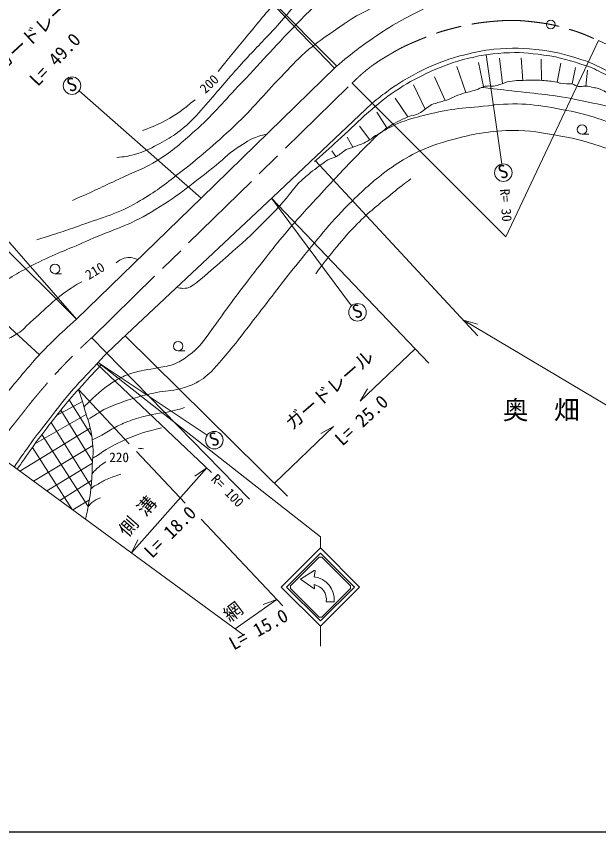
# Model space of a CAD drawing. Units: millimetres, scale not verified. Extents: x 40000 to 680000, y 20000 to 380000.
# Drawn here: x 85274 to 164850, y 205000 to 316306 of the extents above; entities that cross this region are included whole.
import ezdxf
from ezdxf.enums import TextEntityAlignment as Align

# ---------------------------------------------------------------- set-up
doc = ezdxf.new("R2010")
doc.units = ezdxf.units.MM
doc.header["$LTSCALE"] = 1000
doc.linetypes.add('CHAIN', pattern=[18.5, 12, -1.5, 3.5, -1.5])
for name, color, linetype, lineweight in [('M-BGD', 7, 'Continuous', 13), ('M-BMK', 2, 'CHAIN', 13), ('M-STR-HTXT', 7, 'Continuous', 13), ('M-TTL-BAND', 7, 'Continuous', 25)]:
    doc.layers.add(name, color=color, linetype=linetype, lineweight=lineweight)
doc.styles.add('ＭＳ ゴシック', font='')
doc.styles.get('ＭＳ ゴシック').set_extended_font_data('MS Gothic')

msp = doc.modelspace()

# ---------------------------------------------------------------- linework, layer by layer
at = {"layer": 'M-BGD'}
for p, q in [((112753, 325923), (129020, 309537)), ((151608, 296139), (149480, 311068)), ((151713, 307127), (151314, 310609)), ((154503, 307554), (154271, 310630)), ((146686, 305893), (145475, 309459)), ((149122, 306704), (148448, 310000)), ((157053, 307563), (156978, 310464)), ((159194, 307296), (159672, 309924)), ((163346, 310118), (179321, 302521)), ((161224, 307092), (161693, 309322)), ((163082, 306782), (163327, 308962)), ((143868, 304801), (142422, 308036)), ((93850, 306128), (110524, 291485)), ((141161, 303647), (139556, 306953)), ((138766, 302563), (137049, 305118)), ((135885, 301070), (134552, 303204)), ((133569, 299453), (132178, 301330)), ((131270, 298420), (130475, 299828)), ((162571, 300204), (163479, 300204)), ((128942, 297152), (128384, 297958)), ((78809, 291729), (93504, 274982)), ((131067, 276775), (120164, 291472)), ((72779, 284480), (88426, 270086)), ((90561, 281169), (91468, 281169)), ((107388, 270631), (108296, 270631)), ((111349, 259127), (96478, 269062)), ((126828, 245269), (96478, 269062)), ((92499, 263931), (95586, 258973)), ((90771, 261797), (94301, 263745)), ((87813, 257923), (94829, 261970)), ((91365, 262553), (95695, 255527)), ((90047, 260873), (95503, 252142)), ((85744, 254225), (95375, 260095)), ((88786, 259235), (95095, 249380)), ((87483, 257467), (92886, 248996)), ((87625, 252847), (95729, 257706)), ((89451, 251510), (95682, 255300)), ((91212, 250221), (95566, 252955)), ((92989, 248920), (95262, 250300)), ((126828, 243743), (126828, 245269)), ((127007, 242495), (130927, 238575)), ((125984, 240659), (124109, 239459)), ((126095, 240586), (125961, 239804)), ((125908, 238185), (124109, 239459)), ((126021, 238253), (125961, 238734)), ((132174, 238397), (126828, 233051)), ((131461, 238397), (126828, 233764)), ((128687, 236398), (127619, 236398)), ((126828, 233051), (126828, 230303))]:
    msp.add_line(p, q, dxfattribs=at)
for points in [[(93504, 274982), (110611, 291569), (128933, 309392)], [(97638, 270334), (100380, 272925), (120325, 291622), (133865, 304423)], [(62770, 270933), (82258, 256777), (116236, 231899)], [(126828, 233051), (121483, 238397), (126828, 243743), (132174, 238397)], [(126828, 233764), (122195, 238397), (126828, 243030), (131461, 238397)], [(130927, 238575), (130927, 238219), (127007, 234299), (126650, 234299), (122730, 238219), (122730, 238575), (126650, 242495), (127007, 242495)]]:
    msp.add_lwpolyline(points, dxfattribs=at)
for centre, radius in [((158297, 315189), 600), ((92887, 306843), 1200), ((162571, 300852), 648), ((151814, 294957), 1200), ((90561, 281817), 648), ((131891, 275903), 1200), ((107388, 271279), 648), ((112333, 258441), 1200)]:
    msp.add_circle(centre, radius, dxfattribs=at)
for centre, radius, start, end in [((126023, 240598), 72.5, 350.30905, 122.61924), ((125599, 236720), 3105, 354.04449, 83.29683), ((125950, 238244), 72.5, 234.68879, 7.12502), ((125599, 236720), 2046, 350.93996, 79.79603)]:
    msp.add_arc(centre, radius, start, end, dxfattribs=at)
for points, knots in [([(99008, 297012), (100110, 297149), (100470, 297198), (101376, 297448), (102348, 297716), (102895, 297901), (103786, 298372), (105876, 299477), (107102, 300102), (108833, 301711), (109952, 302751), (110462, 303451), (111479, 304591), (113280, 306609), (114223, 307798), (116035, 309807), (117660, 311610), (118644, 312550), (120300, 314325), (122131, 316288), (122958, 317588), (124958, 319379), (127169, 321359), (128466, 322438), (130987, 324006), (134277, 326051), (136261, 327020), (139890, 328375), (143086, 329569), (144981, 330084), (148373, 330455), (151785, 330828), (153791, 330997), (157159, 330338), (161505, 329489), (163677, 327920), (167488, 325665), (169899, 324238), (170860, 322885), (173026, 321108), (175954, 318705), (177339, 317008), (180527, 314962), (182915, 313430), (184361, 312719), (186977, 311621), (189750, 310456), (191445, 310164), (194221, 309003), (195900, 308301), (196915, 307996), (198403, 306947), (200366, 305564), (201414, 304562), (202656, 302507), (204038, 300223), (204312, 298675), (205110, 296128), (205969, 293386), (205990, 291722), (206839, 288977), (207553, 286668), (208002, 285385), (208942, 283159), (210363, 279794), (211149, 278663), (213411, 274946)], [0, 0, 0, 0, 1, 1, 1, 2, 2, 2, 3, 3, 3, 4, 4, 4, 5, 5, 5, 6, 6, 6, 7, 7, 7, 8, 8, 8, 9, 9, 9, 10, 10, 10, 11, 11, 11, 12, 12, 12, 13, 13, 13, 14, 14, 14, 15, 15, 15, 16, 16, 16, 17, 17, 17, 18, 18, 18, 19, 19, 19, 20, 20, 20, 21, 21, 21, 22, 22, 22, 22]), ([(92965, 291165), (96046, 292564), (96841, 292921), (99304, 294091), (101394, 295084), (102668, 295455), (104632, 296678), (106758, 298001), (107791, 298988), (109664, 300650), (112131, 302839), (113278, 304314), (115553, 306702), (118676, 309981), (120328, 311912), (123483, 315160), (124581, 316289), (125176, 316950), (126381, 317964), (128793, 319993), (130300, 320979), (133080, 322466), (135969, 324012), (137715, 324643), (140796, 325762), (142929, 326536), (144150, 326939), (146377, 327375), (149260, 327939), (150952, 328119), (153881, 327889), (156273, 327701), (157639, 327450), (159894, 326627), (161212, 326146), (161837, 325608), (163003, 324827), (165213, 323345), (166277, 322274), (168403, 320673), (172108, 317883), (174076, 316160), (177971, 313644), (180754, 311845), (182472, 311099), (185345, 309448), (187242, 308357), (188372, 307854), (190195, 306644), (191113, 306034), (191654, 305713), (192459, 304961), (193382, 304100), (193984, 303544), (194339, 302333)], [0, 0, 0, 0, 1, 1, 1, 2, 2, 2, 3, 3, 3, 4, 4, 4, 5, 5, 5, 6, 6, 6, 7, 7, 7, 8, 8, 8, 9, 9, 9, 10, 10, 10, 11, 11, 11, 12, 12, 12, 13, 13, 13, 14, 14, 14, 15, 15, 15, 16, 16, 16, 17, 17, 17, 18, 18, 18, 18]), ([(88080, 285814), (91022, 286708), (91834, 286973), (94202, 287824), (97216, 288906), (99014, 289324), (101797, 290908), (104004, 292164), (105143, 293042), (107148, 294600), (110375, 297107), (112138, 298581), (115111, 301384), (117726, 303849), (118946, 305475), (121455, 308048), (122749, 309376), (123401, 310200), (124804, 311413), (126075, 312512), (126844, 313065), (128231, 314014), (130086, 315283), (131084, 316090), (133107, 317068), (136316, 318619), (138170, 319522), (141660, 320246), (144975, 320933), (146921, 320832), (150306, 320854), (151865, 320863), (152822, 321196), (154294, 320682)], [0, 0, 0, 0, 1, 1, 1, 2, 2, 2, 3, 3, 3, 4, 4, 4, 5, 5, 5, 6, 6, 6, 7, 7, 7, 8, 8, 8, 9, 9, 9, 10, 10, 10, 11, 11, 11, 11]), ([(112836, 308780), (114726, 311116), (115217, 311721), (116777, 313578), (118442, 315561), (119303, 316739), (121100, 318602), (122054, 319592), (122382, 319932), (123600, 321079)], [0, 0, 0, 0, 1, 1, 1, 2, 2, 2, 3, 3, 3, 3]), ([(155578, 319867), (153876, 320083), (153309, 320099), (151850, 320106), (149259, 320118), (147741, 320029), (145276, 319233), (143792, 318755), (142994, 318375), (141603, 317670), (138753, 316227), (137128, 315436), (134480, 313649), (132216, 312122), (131431, 311494), (128933, 309392)], [0, 0, 0, 0, 1, 1, 1, 2, 2, 2, 3, 3, 3, 4, 4, 4, 5, 5, 5, 5]), ([(133865, 304423), (134804, 305196), (135084, 305406), (135895, 305996), (137247, 306981), (138039, 307495), (139510, 308292), (141219, 309217), (142230, 309645), (144048, 310334), (145005, 310697), (145573, 310814), (146569, 311051), (148090, 311413), (148942, 311684), (150501, 311798), (153098, 311990), (154587, 312028), (157166, 311672), (159632, 311332), (160591, 311027), (163346, 310118)], [0, 0, 0, 0, 1, 1, 1, 2, 2, 2, 3, 3, 3, 4, 4, 4, 5, 5, 5, 6, 6, 6, 7, 7, 7, 7]), ([(126039, 296485), (127808, 298069), (128258, 298473), (129668, 299761), (131135, 301101), (131892, 301923), (133400, 303216), (134779, 304398), (135540, 305085), (137049, 306096), (138627, 307154), (139563, 307685), (141286, 308485), (143202, 309374), (144306, 309848), (146348, 310389), (148466, 310951), (149696, 311169), (151883, 311303), (154012, 311433), (155222, 311303), (157336, 311022), (159680, 310712), (160952, 310252), (163204, 309527), (164300, 309174), (164842, 308789), (165888, 308307), (170145, 306345), (172490, 305162), (176715, 303135), (177771, 302628), (178392, 302403), (179411, 301826), (182378, 300145), (183848, 298868), (186468, 296685), (188914, 294646), (190138, 293325), (192291, 290978), (193677, 289469), (194284, 288479), (195527, 286850), (198701, 282686), (200296, 280217), (203413, 276010), (205347, 273400), (206313, 271842), (208417, 269368), (209544, 268042), (209933, 267585), (211385, 266044)], [0, 0, 0, 0, 1, 1, 1, 2, 2, 2, 3, 3, 3, 4, 4, 4, 5, 5, 5, 6, 6, 6, 7, 7, 7, 8, 8, 8, 9, 9, 9, 10, 10, 10, 11, 11, 11, 12, 12, 12, 13, 13, 13, 14, 14, 14, 15, 15, 15, 16, 16, 16, 17, 17, 17, 17]), ([(134373, 300034), (134567, 300113), (134626, 300149), (134783, 300232), (135336, 300522), (135532, 300863), (136064, 301189), (137083, 301814), (137688, 302117), (138792, 302574), (139322, 302793), (139671, 302774), (140198, 303000), (140652, 303194), (140837, 303431), (141247, 303706), (141563, 303918), (141712, 304087), (142057, 304246), (142669, 304529), (143072, 304523), (143708, 304745), (144731, 305101), (145256, 305431), (146284, 305773), (146978, 306004), (147401, 306018), (148091, 306261), (148496, 306403), (148687, 306577), (149099, 306697), (149802, 306902), (150257, 306685), (150968, 306863), (151526, 307003), (151799, 307213), (152360, 307341), (153328, 307563), (153901, 307522), (154894, 307569), (155757, 307611), (156245, 307629), (157106, 307559), (157900, 307494), (158348, 307456), (159131, 307310), (159334, 307272), (159435, 307192), (159640, 307164), (160256, 307083), (160608, 307120), (161229, 307092), (161229, 307092), (161229, 307092), (161229, 307092)], [0, 0, 0, 0, 1, 1, 1, 2, 2, 2, 3, 3, 3, 4, 4, 4, 5, 5, 5, 6, 6, 6, 7, 7, 7, 8, 8, 8, 9, 9, 9, 10, 10, 10, 11, 11, 11, 12, 12, 12, 13, 13, 13, 14, 14, 14, 15, 15, 15, 16, 16, 16, 17, 17, 17, 18, 18, 18, 18]), ([(148798, 306587), (150660, 306398), (151295, 306322), (152980, 306124), (156573, 305702), (158616, 305609), (162156, 304862), (165809, 304092), (167913, 303742), (171379, 302354), (174173, 301235), (175668, 300402), (178218, 298802), (180105, 297618), (180770, 297153), (182891, 295531)], [0, 0, 0, 0, 1, 1, 1, 2, 2, 2, 3, 3, 3, 4, 4, 4, 5, 5, 5, 5]), ([(161229, 307092), (161229, 307092), (161229, 307092), (161229, 307092), (161550, 306950), (161705, 306794), (162050, 306728), (162438, 306654), (162666, 306804), (163060, 306784), (163503, 306761), (163740, 306660), (164175, 306576), (164411, 306530), (164547, 306520), (164778, 306451), (165596, 306207), (165952, 305812), (166751, 305510), (167266, 305315), (167575, 305265), (168094, 305080), (168571, 304911), (168813, 304737), (169306, 304623), (169637, 304547), (169840, 304613), (170171, 304540), (170549, 304457), (170730, 304309), (171099, 304194), (171517, 304064), (171755, 303999), (172186, 303924), (172582, 303855), (172813, 303882), (173211, 303820), (173574, 303764), (173765, 303609), (174132, 303633), (174477, 303657), (174642, 303735), (174976, 303903)], [0, 0, 0, 0, 1, 1, 1, 2, 2, 2, 3, 3, 3, 4, 4, 4, 5, 5, 5, 6, 6, 6, 7, 7, 7, 8, 8, 8, 9, 9, 9, 10, 10, 10, 11, 11, 11, 12, 12, 12, 13, 13, 13, 14, 14, 14, 14]), ([(102538, 300718), (104006, 301257), (104478, 301469), (105654, 302089), (107362, 302990), (107929, 303508), (109704, 304924)], [0, 0, 0, 0, 1, 1, 1, 2, 2, 2, 2]), ([(137811, 301855), (139469, 302417), (139996, 302537), (141417, 302896), (144911, 303778), (146272, 303764), (150557, 304152)], [0, 0, 0, 0, 1, 1, 1, 2, 2, 2, 2]), ([(208203, 253331), (207173, 254211), (206875, 254539), (206084, 255372), (204185, 257372), (203405, 258761), (202002, 261136), (200191, 264203), (199391, 266043), (197831, 269245), (196414, 272153), (195852, 273892), (194396, 276781), (192918, 279715), (192165, 281410), (190412, 284188), (189456, 285705), (188854, 286525), (187655, 287857), (186760, 288850), (186196, 289353), (185178, 290217), (182078, 292848), (180422, 294477), (176952, 296597), (173901, 298461), (172124, 299434), (168820, 300803), (165660, 302113), (163831, 302791), (160478, 303467), (156629, 304243), (154366, 304538), (150453, 304215)], [0, 0, 0, 0, 1, 1, 1, 2, 2, 2, 3, 3, 3, 4, 4, 4, 5, 5, 5, 6, 6, 6, 7, 7, 7, 8, 8, 8, 9, 9, 9, 10, 10, 10, 11, 11, 11, 11]), ([(112265, 268162), (113441, 269502), (113746, 269870), (114671, 270985), (116340, 272996), (117171, 274206), (118783, 276264), (120909, 278979), (122036, 280551), (124238, 283206), (126869, 286379), (128256, 288253), (131206, 291132), (133045, 292928), (134118, 293909), (136196, 295422), (137395, 296295), (138098, 296757), (139422, 297423), (141209, 298321), (142263, 298754), (144190, 299291), (147246, 300142), (149021, 300518), (152187, 300703), (154770, 300854), (156233, 300537), (158785, 300110), (161268, 299694), (162656, 299370), (165047, 298581), (167790, 297676), (169377, 297217), (171917, 295839), (176117, 293562), (178349, 291951), (181840, 288689), (184464, 286237), (186068, 284836), (187807, 281694), (188569, 280317), (188890, 279749), (189521, 278049)], [0, 0, 0, 0, 1, 1, 1, 2, 2, 2, 3, 3, 3, 4, 4, 4, 5, 5, 5, 6, 6, 6, 7, 7, 7, 8, 8, 8, 9, 9, 9, 10, 10, 10, 11, 11, 11, 12, 12, 12, 13, 13, 13, 14, 14, 14, 14]), ([(79006, 277216), (79691, 277417), (79926, 277525), (80486, 277792), (81603, 278327), (81981, 279026), (83025, 279693), (85049, 280985), (86194, 281709), (88353, 282762), (91008, 284057), (92584, 284589), (95285, 285784), (98587, 287244), (100610, 287733), (103713, 289578), (107188, 291644), (108918, 293147), (112126, 295606), (113455, 296626), (114014, 297447), (115436, 298333), (116550, 299026), (117140, 299543), (118396, 299922), (118839, 300056), (119134, 300137), (119484, 300201)], [0, 0, 0, 0, 1, 1, 1, 2, 2, 2, 3, 3, 3, 4, 4, 4, 5, 5, 5, 6, 6, 6, 7, 7, 7, 8, 8, 8, 9, 9, 9, 9]), ([(110000, 280000), (115463, 284770), (117153, 286033), (121230, 290409), (122675, 291960), (123233, 293083), (124852, 294452), (125766, 295225), (126313, 295617), (127282, 296321), (127500, 296479), (127616, 296578), (127851, 296711), (128278, 296953), (128580, 296958), (129014, 297188), (129576, 297487), (129805, 297798), (130364, 298102), (130738, 298306), (130996, 298308), (131392, 298466), (132122, 298756), (132564, 298857), (133241, 299255), (133704, 299527), (133877, 299644), (134373, 300034)], [0, 0, 0, 0, 1, 1, 1, 2, 2, 2, 3, 3, 3, 4, 4, 4, 5, 5, 5, 6, 6, 6, 7, 7, 7, 8, 8, 8, 9, 9, 9, 9]), ([(111589, 272980), (114349, 276821), (115077, 277850), (117427, 280885), (119461, 283512), (120604, 284984), (122754, 287516), (123736, 288672), (124329, 289283), (125351, 290403), (126621, 291797), (127340, 292572), (128633, 293945), (130426, 295848), (131420, 296926), (133280, 298764), (133864, 299341), (134051, 299530), (134783, 300232)], [0, 0, 0, 0, 1, 1, 1, 2, 2, 2, 3, 3, 3, 4, 4, 4, 5, 5, 5, 6, 6, 6, 6]), ([(126180, 281166), (127348, 282717), (127668, 283138), (128673, 284360), (129749, 285669), (130340, 286418), (131524, 287631), (133294, 289446), (134419, 290331), (136384, 291931), (137458, 292806), (137818, 293098), (139172, 294123)], [0, 0, 0, 0, 1, 1, 1, 2, 2, 2, 3, 3, 3, 4, 4, 4, 4]), ([(98941, 282661), (99331, 282995), (99558, 283136), (100023, 283284), (100721, 283506), (101149, 283324), (101890, 283114)], [0, 0, 0, 0, 1, 1, 1, 2, 2, 2, 2]), ([(75152, 272262), (76189, 272578), (76611, 272669), (77571, 272718), (78845, 272783), (79525, 272309), (80795, 272192), (81832, 272096), (82437, 271929), (83459, 272122), (84315, 272283), (84748, 272583), (85492, 273033), (86267, 273502), (86548, 273972), (87233, 274564), (89382, 276418), (90408, 277708), (92807, 279226), (93346, 279567), (93538, 279709), (94209, 280067)], [0, 0, 0, 0, 1, 1, 1, 2, 2, 2, 3, 3, 3, 4, 4, 4, 5, 5, 5, 6, 6, 6, 7, 7, 7, 7]), ([(107214, 279331), (107542, 279203), (107718, 279187), (108050, 279169), (108877, 279125), (109269, 279518), (110000, 280000)], [0, 0, 0, 0, 1, 1, 1, 2, 2, 2, 2]), ([(93504, 274982), (90964, 272669), (90214, 272017), (88288, 269936), (86737, 268261), (85942, 267256), (84487, 265496), (82403, 262978), (81768, 262102), (79345, 258893)], [0, 0, 0, 0, 1, 1, 1, 2, 2, 2, 3, 3, 3, 3]), ([(94528, 262981), (94860, 263328), (95011, 263475), (95359, 263811), (96031, 264460), (96425, 264807), (97151, 265395), (97762, 265889), (98109, 266169), (98792, 266558), (99580, 267007), (100042, 267238), (100900, 267534), (102324, 268025), (103201, 268010), (104670, 268344), (105593, 268554), (106154, 268540), (107028, 268905), (107804, 269229), (108186, 269532), (108866, 270027), (110135, 270950), (110488, 271552), (111589, 272980)], [0, 0, 0, 0, 1, 1, 1, 2, 2, 2, 3, 3, 3, 4, 4, 4, 5, 5, 5, 6, 6, 6, 7, 7, 7, 8, 8, 8, 8]), ([(85000, 254769), (85926, 256151), (86176, 256520), (86966, 257617), (87872, 258877), (88412, 259559), (89365, 260784), (90697, 262497), (91420, 263476), (92824, 265131), (94279, 266844), (95225, 267687), (96740, 269347), (97091, 269732), (97203, 269853), (97638, 270334)], [0, 0, 0, 0, 1, 1, 1, 2, 2, 2, 3, 3, 3, 4, 4, 4, 5, 5, 5, 5]), ([(85404, 254473), (85933, 255269), (86084, 255475), (86527, 256112), (88319, 258688), (89413, 260069), (91351, 262536), (92284, 263724), (92864, 264344), (93864, 265475), (95026, 266788), (95423, 267202), (96909, 268773)], [0, 0, 0, 0, 1, 1, 1, 2, 2, 2, 3, 3, 3, 4, 4, 4, 4]), ([(97226, 262617), (98983, 263434), (100034, 263745), (101881, 264333), (102851, 264641), (103419, 264730), (104415, 264942), (105659, 265206), (106401, 265137), (107628, 265475), (108526, 265722), (109042, 265859), (109871, 266285), (110928, 266828), (111291, 267226), (112265, 268162)], [0, 0, 0, 0, 1, 1, 1, 2, 2, 2, 3, 3, 3, 4, 4, 4, 5, 5, 5, 5]), ([(95772, 256614), (95757, 257577), (95721, 257885), (95623, 258693), (95429, 260294), (95059, 261147), (94610, 262696), (94297, 263777), (94173, 264183), (93777, 265376)], [0, 0, 0, 0, 1, 1, 1, 2, 2, 2, 3, 3, 3, 3]), ([(95649, 258473), (95975, 258621), (96111, 258690), (96428, 258850), (97211, 259244), (97602, 259552), (98371, 259971), (99056, 260345), (99438, 260565), (100162, 260853), (101121, 261234), (101678, 261399), (102673, 261670), (104354, 262127), (105364, 262093), (107047, 262542), (107523, 262670), (107688, 262708), (108262, 262885)], [0, 0, 0, 0, 1, 1, 1, 2, 2, 2, 3, 3, 3, 4, 4, 4, 5, 5, 5, 6, 6, 6, 6]), ([(97118, 256880), (98382, 257663), (99126, 258054), (100488, 258654), (102231, 259423), (102948, 259578), (105130, 260150)], [0, 0, 0, 0, 1, 1, 1, 2, 2, 2, 2]), ([(94712, 247658), (94988, 248743), (95038, 249075), (95207, 249991), (95680, 252544), (95563, 254160), (95772, 256614), (95772, 256614), (95772, 256614), (95772, 256614)], [0, 0, 0, 0, 1, 1, 1, 2, 2, 2, 3, 3, 3, 3]), ([(95725, 256006), (95969, 256140), (96057, 256191), (96277, 256324), (96614, 256528), (96721, 256606), (97118, 256880)], [0, 0, 0, 0, 1, 1, 1, 2, 2, 2, 2]), ([(95611, 253800), (95866, 254127), (95995, 254272), (96294, 254561), (96716, 254970), (96914, 255091), (97487, 255476)], [0, 0, 0, 0, 1, 1, 1, 2, 2, 2, 2]), ([(96204, 252325), (96884, 252724), (97094, 252840), (97692, 253115), (98405, 253444), (98681, 253526), (99575, 253817)], [0, 0, 0, 0, 1, 1, 1, 2, 2, 2, 2]), ([(95095, 249380), (95289, 249639), (95378, 249725), (95589, 249915), (95988, 250273), (96230, 250339), (96790, 250577)], [0, 0, 0, 0, 1, 1, 1, 2, 2, 2, 2])]:
    msp.add_open_spline(points, degree=3, knots=knots, dxfattribs=at)
for points in [[(137811, 301855), (136597, 301283), (136055, 301082), (134783, 300232)], [(97226, 262617), (96100, 261918), (96011, 261863), (95048, 261265)], [(101919, 257332), (102282, 257308), (102282, 257308), (102646, 257283)], [(95469, 251789), (95703, 252029), (95865, 252175), (96204, 252325)], [(97035, 252546), (97035, 252546), (97035, 252546), (97035, 252546)]]:
    msp.add_open_spline(points, degree=3, dxfattribs=at)
at = {"layer": 'M-BMK'}
for p, q in [((164806, 312992), (180839, 305490)), ((95579, 272437), (131159, 307177))]:
    msp.add_line(p, q, dxfattribs=at)
for points, knots in [([(131159, 307177), (131964, 307992), (132234, 308225), (132971, 308842), (134273, 309931), (135119, 310398), (136578, 311265), (137916, 312061), (138720, 312420), (140158, 313017), (141785, 313693), (142706, 314074), (144409, 314526), (146835, 315170), (148236, 315432), (150737, 315641), (152802, 315813), (153984, 315776), (156041, 315530), (157877, 315311), (158908, 315110), (160680, 314582), (162335, 314088), (162936, 313829), (164806, 312992)], [0, 0, 0, 0, 1, 1, 1, 2, 2, 2, 3, 3, 3, 4, 4, 4, 5, 5, 5, 6, 6, 6, 7, 7, 7, 8, 8, 8, 8]), ([(82258, 256777), (82593, 257352), (82703, 257508), (83000, 257970), (84138, 259742), (84960, 260607), (86247, 262275), (87175, 263478), (87715, 264136), (88701, 265292), (90383, 267265), (91370, 268337), (93211, 270163), (94121, 271066), (94425, 271370), (95579, 272437)], [0, 0, 0, 0, 1, 1, 1, 2, 2, 2, 3, 3, 3, 4, 4, 4, 5, 5, 5, 5])]:
    msp.add_open_spline(points, degree=3, knots=knots, dxfattribs=at)
at = {"layer": 'M-STR-HTXT'}
for p, q in [((108307, 330478), (128762, 309225)), ((152169, 286213), (164806, 312992)), ((152169, 286213), (131159, 307177)), ((148356, 272681), (126133, 296570)), ((72380, 295879), (93504, 274982)), ((141630, 268938), (120164, 291472)), ((146357, 274829), (205736, 239532)), ((146357, 274829), (148283, 274287)), ((122328, 250824), (100143, 272701)), ((117127, 250399), (95579, 272437)), ((132237, 263755), (139760, 270901)), ((111949, 254053), (96280, 268849)), ((93777, 265376), (100703, 257938)), ((132237, 263755), (133281, 265461)), ((120543, 252584), (128629, 260297)), ((128629, 260297), (126875, 259339)), ((101721, 256889), (108332, 249837)), ((111316, 254650), (101006, 243050)), ((111316, 254650), (109646, 253550)), ((110544, 247656), (121698, 235828)), ((101006, 243050), (101902, 244836)), ((115173, 232677), (120875, 236701)), ((120875, 236701), (119000, 236011))]:
    msp.add_line(p, q, dxfattribs=at)
at = {"layer": 'M-TTL-BAND'}
msp.add_line((40000, 205000), (579000, 205000), dxfattribs=at)

# ---------------------------------------------------------------- texts
at = {"layer": 'M-BGD', "style": 'ＭＳ ゴシック'}
for p in [(93340, 305623), (152267, 293737), (132345, 274683), (112787, 257220)]:
    msp.add_text('S', height=1833, rotation=20, dxfattribs=at).set_placement(p, align=Align.BOTTOM_CENTER)
for s, rotation, p in [('200', 43.604, (111382, 305384)), ('210', 31.167, (95403, 279960))]:
    msp.add_text(s, height=1320, rotation=rotation, dxfattribs=at).set_placement(p, align=Align.BOTTOM_LEFT)
for s, height, p in [('奥\u3000畑', 2566, (151749, 260516)), ('220', 1320, (97976, 255048))]:
    msp.add_text(s, height=height, dxfattribs=at).set_placement(p, align=Align.BOTTOM_LEFT)
at = {"layer": 'M-STR-HTXT', "style": 'ＭＳ ゴシック'}
for s, height, rotation, p in [('ガードレール', 1833, 42.663, (83685, 308292)), ('L= 49.0', 1833, 46.352, (88605, 306251)), ('R= 30', 1320, 274.121, (150959, 292676)), ('ガードレール', 1833, 41.043, (123362, 259303)), ('L= 25.0', 1833, 42.308, (130191, 257143)), ('R= 100', 1320, 314.22, (111514, 252763)), ('側 溝', 1833, 48.716, (100876, 244750)), ('L= 18.0', 1833, 44.719, (104206, 241806)), ('網', 1833, 37.372, (114790, 233111)), ('L= 15.0', 1833, 28.789, (115238, 229236))]:
    msp.add_text(s, height=height, rotation=rotation, dxfattribs=at).set_placement(p, align=Align.BOTTOM_LEFT)

doc.saveas('drawing.dxf')
